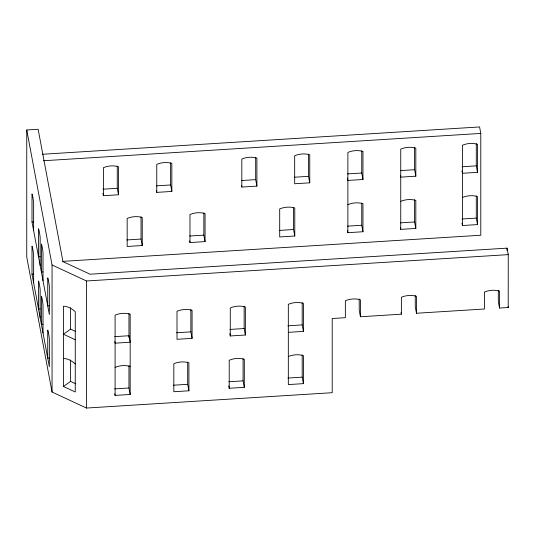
<?xml version="1.0" encoding="UTF-8"?>
<svg xmlns="http://www.w3.org/2000/svg" width="535" height="535" viewBox="0 0 535 535"><rect width="100%" height="100%" fill="white"/><g stroke="black" fill="none" stroke-linecap="round" stroke-linejoin="round"><path stroke-width="0.8" d="M70.573 307.685L70.573 329.125L63.444 334.241L75.261 339.732M63.444 386.491L63.444 306.207A18.919 12.037 54.4 0 1 75.261 311.691L75.261 391.981L63.444 386.491L70.573 381.375L70.573 359.935M508.217 307.518L508.25 254.627L507.033 248.146L90.047 274.208L62.949 261.615L38.139 129.269L26.75 129.978L26.75 257.054L52.056 392.055L86.489 408.051L332.215 392.697L332.215 318.512L345.356 317.696L345.356 300.737A18.919 15.354 -10.6 0 1 360.436 299.794L360.436 316.753L401.384 314.192L401.384 297.233A18.919 15.354 -10.6 0 1 416.464 296.296L416.464 313.249L484.449 309.003L484.449 292.043A18.919 15.361 -10.6 0 1 499.529 291.1L499.529 308.06L508.217 307.518L508.089 306.662M42.298 154.274L479.581 126.949L480.791 133.422L480.791 235.233L62.468 261.374M43.516 160.747L480.791 133.422M102.974 189.189L117.259 188.293L118.476 194.773L103.395 195.716L102.941 193.289M156.347 185.852L170.632 184.963L171.842 191.436L156.768 192.379L156.461 190.761M241.399 180.536L255.683 179.646L256.9 186.12L241.82 187.063L241.512 185.444M294.263 177.232L308.548 176.343L309.758 182.816L294.678 183.759L294.678 155.725A18.919 15.354 -10.6 0 1 309.758 154.782L309.758 182.816M347.462 173.908L361.747 173.019L362.964 179.492L347.884 180.435L347.429 178.008M400.32 170.605L414.612 169.715L415.822 176.189L400.742 177.132L400.441 175.513M461.993 166.753L476.284 165.863L477.494 172.337L462.414 173.28L461.959 170.852M33.631 230.652L33.631 202.618A18.919 1.658 86.4 0 0 32 193.924L32 221.945L33.625 221.844M126.748 239.947L141.039 239.058L142.25 245.532L127.169 246.474L127.169 218.434A18.919 15.354 -10.6 0 1 142.25 217.491L142.25 245.532M189.557 236.022L203.842 235.132L205.059 241.606L189.978 242.549L189.678 240.931M279.277 230.418L293.561 229.522L294.778 236.002L279.698 236.945L279.698 208.904A18.919 15.354 -10.6 0 1 294.778 207.961L294.778 236.002M347.462 226.158L361.747 225.262L362.964 231.742L347.884 232.685L347.429 230.257M400.32 222.854L414.612 221.958L415.822 228.438L400.742 229.381L400.441 227.763M461.993 219.002L476.284 218.106L477.494 224.586L462.414 225.529L461.959 223.095M40.152 256.673L38.527 256.773L38.527 228.733A18.919 1.665 86.4 0 1 40.158 237.44L40.158 265.48M43.014 271.927L41.389 272.034L41.389 243.993A18.919 1.665 86.4 0 1 43.021 252.674L43.021 280.735M33.631 282.901L33.631 254.861A18.919 1.658 86.4 0 0 32 246.167L32 274.194L33.625 274.094M26.75 129.978L52.056 264.986L86.489 280.982L508.25 254.627M49.36 305.773L47.729 305.88L47.729 277.839A18.919 1.658 86.4 0 1 49.36 286.566L49.367 314.58L32 221.945M40.152 308.916L38.527 309.016L38.527 280.975A18.919 1.665 86.4 0 1 40.158 289.662L40.158 317.723M43.014 324.177L41.389 324.277L41.389 296.236A18.919 1.658 86.4 0 1 43.021 304.95L43.021 332.984M114.671 336.635L128.962 335.746L130.172 342.219L115.092 343.162L114.791 341.544M176.583 332.77L190.868 331.874L192.085 338.354L177.005 339.297L177.005 311.256A18.919 15.361 -10.6 0 1 192.085 310.313L192.085 338.354M229.863 329.44L244.147 328.543L245.358 335.024L230.277 335.967L229.823 333.539M287.904 325.808L302.188 324.919L303.405 331.392L288.325 332.335M49.36 358.022L47.729 358.122L47.729 330.082A18.919 1.658 86.4 0 1 49.36 338.809L49.367 366.829L32 274.194M114.671 388.878L128.962 387.989L130.172 394.469L115.092 395.405L114.791 393.787M173.4 385.213L187.691 384.317L188.902 390.797L173.821 391.74L173.821 363.7A18.919 15.354 -10.6 0 1 188.902 362.757L188.902 390.797M228.799 381.749L243.084 380.86L244.301 387.333L229.221 388.276L228.766 385.849M287.904 378.058L302.188 377.162L303.405 383.642L288.325 384.585L288.325 304.301A18.919 15.354 -10.6 0 1 303.399 303.358L303.405 331.392M70.573 329.125L75.749 331.526M70.573 381.375L75.749 383.776M499.529 308.06L498.312 301.579L498.312 290.278M416.464 313.249L415.247 306.776L415.247 295.467M401.023 312.273L401.384 314.192M360.436 316.753L359.219 310.273L359.219 298.971M507.033 248.146L507.033 250.627M477.494 172.337L477.494 144.303A18.919 15.354 -10.6 0 0 462.414 145.239L462.414 225.529M477.494 224.586L477.494 196.546A18.919 15.354 -10.6 0 0 462.414 197.489M476.284 143.594L476.284 165.863M476.284 195.843L476.284 218.106M415.822 176.189L415.822 148.155A18.919 15.354 -10.6 0 0 400.742 149.098L400.742 229.381M415.822 228.438L415.822 200.398A18.919 15.354 -10.6 0 0 400.742 201.341M414.612 147.446L414.612 169.715M414.612 199.695L414.612 221.958M362.964 179.492L362.964 151.458A18.919 15.354 -10.6 0 0 347.884 152.395L347.884 232.685M362.964 231.742L362.964 203.701A18.919 15.354 -10.6 0 0 347.884 204.644M361.747 150.75L361.747 173.019M361.747 202.999L361.747 225.262M308.548 154.073L308.548 176.343M303.405 383.642L303.405 355.601A18.919 15.354 -10.6 0 0 288.325 356.544M302.188 302.649L302.188 324.919M302.188 354.899L302.188 377.162M293.561 207.259L293.561 229.522M256.9 186.12L256.9 158.086A18.919 15.354 -10.6 0 0 241.82 159.029L241.82 187.063M255.683 157.377L255.683 179.646M245.358 335.024L245.358 306.983A18.919 15.354 -10.6 0 0 230.277 307.926L230.277 335.967M244.301 387.333L244.301 359.293A18.919 15.354 -10.6 0 0 229.221 360.242L229.221 388.276M244.147 306.281L244.147 328.543M243.084 358.59L243.084 380.86M205.059 241.606L205.059 213.572A18.919 15.354 -10.6 0 0 189.978 214.515L189.978 242.549M203.842 212.863L203.842 235.132M190.868 309.611L190.868 331.874M187.691 362.055L187.691 384.317M171.842 191.436L171.842 163.396A18.919 15.354 -10.6 0 0 156.768 164.339L156.768 192.379M170.632 162.694L170.632 184.963M141.039 216.789L141.039 239.058M130.172 394.469L130.172 314.179A18.919 15.354 -10.6 0 0 115.092 315.122L115.092 395.405M128.962 313.477L128.962 337.558M128.962 365.719L128.962 387.989M118.476 194.773L118.476 166.733A18.919 15.354 -10.6 0 0 103.395 167.676L103.395 195.716M117.259 166.031L117.259 188.293M86.489 280.982L86.489 408.051M52.056 264.986L52.056 392.055M63.444 358.45A18.919 12.031 54.4 0 1 75.261 363.94M115.099 367.371A18.919 15.354 -10.6 0 1 130.172 366.428"/></g></svg>
